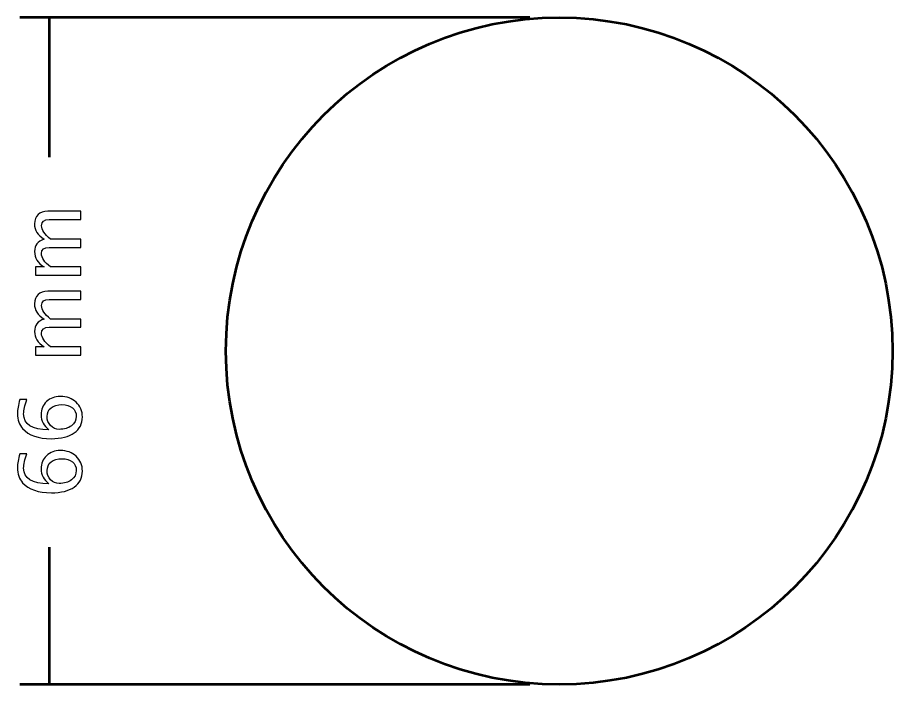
# Model space of a CAD drawing. Header units: centimetres. Extents: x -14.4 to 14.4, y -15.9 to 20.1.
# Drawn here: x -12.86 to -4.2, y -15.3 to -8.7 of the extents above; entities that cross this region are included whole.
import ezdxf

# ---------------------------------------------------------------- set-up
doc = ezdxf.new("R2010")
doc.units = ezdxf.units.CM
doc.header["$MEASUREMENT"] = 0
doc.layers.add('Layer 1', color=7, linetype='Continuous')

msp = doc.modelspace()

# ---------------------------------------------------------------- linework, layer by layer
at = {"layer": 'Layer 1', "lineweight": 53}
msp.add_ellipse((-7.5, -12), major_axis=(0, 3.3), ratio=1, dxfattribs=at)
for points in [[(-7.79106, -8.7), (-7.79106, -8.7), (-12.84105, -8.7), (-12.84105, -8.7)], [(-12.54999, -8.7), (-12.54999, -8.7), (-12.54999, -10.08137), (-12.54999, -10.08137)], [(-12.54999, -13.93952), (-12.54999, -13.93952), (-12.54999, -15.3), (-12.54999, -15.3)], [(-7.79106, -15.3), (-7.79106, -15.3), (-12.84105, -15.3), (-12.84105, -15.3)]]:
    msp.add_open_spline(points, degree=3, dxfattribs=at)
at = {"layer": 'Layer 1'}
for points, knots in [([(-12.2363, -11.24943), (-12.2363, -11.24943), (-12.68504, -11.24943), (-12.68504, -11.24943), (-12.68504, -11.24943), (-12.68504, -11.24943), (-12.68504, -11.16815), (-12.68504, -11.16815), (-12.68504, -11.16815), (-12.68504, -11.16815), (-12.60023, -11.16815), (-12.60023, -11.16815), (-12.60023, -11.16815), (-12.66302, -11.1285), (-12.69435, -11.0777), (-12.69435, -11.01547), (-12.69435, -11.01547), (-12.69435, -10.95549), (-12.66302, -10.91471), (-12.60023, -10.89298), (-12.60023, -10.89298), (-12.66359, -10.85446), (-12.6952, -10.80422), (-12.6952, -10.74256), (-12.6952, -10.74256), (-12.6952, -10.70319), (-12.68362, -10.67257), (-12.66034, -10.65069), (-12.66034, -10.65069), (-12.63706, -10.62882), (-12.60446, -10.61781), (-12.56255, -10.61781), (-12.56255, -10.61781), (-12.56255, -10.61781), (-12.2363, -10.61781), (-12.2363, -10.61781), (-12.2363, -10.61781), (-12.2363, -10.61781), (-12.2363, -10.69909), (-12.2363, -10.69909), (-12.2363, -10.69909), (-12.2363, -10.69909), (-12.54914, -10.69909), (-12.54914, -10.69909), (-12.54914, -10.69909), (-12.60023, -10.69909), (-12.62577, -10.71941), (-12.62577, -10.76005), (-12.62577, -10.76005), (-12.62577, -10.80225), (-12.59599, -10.84656), (-12.5363, -10.89298), (-12.5363, -10.89298), (-12.5363, -10.89298), (-12.2363, -10.89298), (-12.2363, -10.89298), (-12.2363, -10.89298), (-12.2363, -10.89298), (-12.2363, -10.97426), (-12.2363, -10.97426), (-12.2363, -10.97426), (-12.2363, -10.97426), (-12.54943, -10.97426), (-12.54943, -10.97426), (-12.54943, -10.97426), (-12.60093, -10.97426), (-12.62661, -10.99486), (-12.62661, -11.03621), (-12.62661, -11.03621), (-12.62661, -11.07727), (-12.5967, -11.1213), (-12.53673, -11.16815), (-12.53673, -11.16815), (-12.53673, -11.16815), (-12.2363, -11.16815), (-12.2363, -11.16815), (-12.2363, -11.16815), (-12.2363, -11.16815), (-12.2363, -11.24943), (-12.2363, -11.24943)], [0, 0, 0, 0, 0.047619, 0.047619, 0.047619, 0.047619, 0.0952381, 0.0952381, 0.0952381, 0.0952381, 0.1428571, 0.1428571, 0.1428571, 0.1428571, 0.1904762, 0.1904762, 0.1904762, 0.1904762, 0.2380952, 0.2380952, 0.2380952, 0.2380952, 0.2857143, 0.2857143, 0.2857143, 0.2857143, 0.3333333, 0.3333333, 0.3333333, 0.3333333, 0.3809524, 0.3809524, 0.3809524, 0.3809524, 0.4285714, 0.4285714, 0.4285714, 0.4285714, 0.4761905, 0.4761905, 0.4761905, 0.4761905, 0.5238095, 0.5238095, 0.5238095, 0.5238095, 0.5714286, 0.5714286, 0.5714286, 0.5714286, 0.6190476, 0.6190476, 0.6190476, 0.6190476, 0.6666667, 0.6666667, 0.6666667, 0.6666667, 0.7142857, 0.7142857, 0.7142857, 0.7142857, 0.7619048, 0.7619048, 0.7619048, 0.7619048, 0.8095238, 0.8095238, 0.8095238, 0.8095238, 0.8571429, 0.8571429, 0.8571429, 0.8571429, 0.9047619, 0.9047619, 0.9047619, 0.9047619, 1, 1, 1, 1]), ([(-12.2363, -12.03994), (-12.2363, -12.03994), (-12.68504, -12.03994), (-12.68504, -12.03994), (-12.68504, -12.03994), (-12.68504, -12.03994), (-12.68504, -11.95866), (-12.68504, -11.95866), (-12.68504, -11.95866), (-12.68504, -11.95866), (-12.60023, -11.95866), (-12.60023, -11.95866), (-12.60023, -11.95866), (-12.66302, -11.91901), (-12.69435, -11.86821), (-12.69435, -11.80598), (-12.69435, -11.80598), (-12.69435, -11.746), (-12.66302, -11.70522), (-12.60023, -11.68349), (-12.60023, -11.68349), (-12.66359, -11.64497), (-12.6952, -11.59473), (-12.6952, -11.53307), (-12.6952, -11.53307), (-12.6952, -11.4937), (-12.68362, -11.46308), (-12.66034, -11.4412), (-12.66034, -11.4412), (-12.63706, -11.41933), (-12.60446, -11.40832), (-12.56255, -11.40832), (-12.56255, -11.40832), (-12.56255, -11.40832), (-12.2363, -11.40832), (-12.2363, -11.40832), (-12.2363, -11.40832), (-12.2363, -11.40832), (-12.2363, -11.4896), (-12.2363, -11.4896), (-12.2363, -11.4896), (-12.2363, -11.4896), (-12.54914, -11.4896), (-12.54914, -11.4896), (-12.54914, -11.4896), (-12.60023, -11.4896), (-12.62577, -11.50992), (-12.62577, -11.55056), (-12.62577, -11.55056), (-12.62577, -11.59276), (-12.59599, -11.63707), (-12.5363, -11.68349), (-12.5363, -11.68349), (-12.5363, -11.68349), (-12.2363, -11.68349), (-12.2363, -11.68349), (-12.2363, -11.68349), (-12.2363, -11.68349), (-12.2363, -11.76477), (-12.2363, -11.76477), (-12.2363, -11.76477), (-12.2363, -11.76477), (-12.54943, -11.76477), (-12.54943, -11.76477), (-12.54943, -11.76477), (-12.60093, -11.76477), (-12.62661, -11.78537), (-12.62661, -11.82672), (-12.62661, -11.82672), (-12.62661, -11.86778), (-12.5967, -11.91181), (-12.53673, -11.95866), (-12.53673, -11.95866), (-12.53673, -11.95866), (-12.2363, -11.95866), (-12.2363, -11.95866), (-12.2363, -11.95866), (-12.2363, -11.95866), (-12.2363, -12.03994), (-12.2363, -12.03994)], [0, 0, 0, 0, 0.047619, 0.047619, 0.047619, 0.047619, 0.0952381, 0.0952381, 0.0952381, 0.0952381, 0.1428571, 0.1428571, 0.1428571, 0.1428571, 0.1904762, 0.1904762, 0.1904762, 0.1904762, 0.2380952, 0.2380952, 0.2380952, 0.2380952, 0.2857143, 0.2857143, 0.2857143, 0.2857143, 0.3333333, 0.3333333, 0.3333333, 0.3333333, 0.3809524, 0.3809524, 0.3809524, 0.3809524, 0.4285714, 0.4285714, 0.4285714, 0.4285714, 0.4761905, 0.4761905, 0.4761905, 0.4761905, 0.5238095, 0.5238095, 0.5238095, 0.5238095, 0.5714286, 0.5714286, 0.5714286, 0.5714286, 0.6190476, 0.6190476, 0.6190476, 0.6190476, 0.6666667, 0.6666667, 0.6666667, 0.6666667, 0.7142857, 0.7142857, 0.7142857, 0.7142857, 0.7619048, 0.7619048, 0.7619048, 0.7619048, 0.8095238, 0.8095238, 0.8095238, 0.8095238, 0.8571429, 0.8571429, 0.8571429, 0.8571429, 0.9047619, 0.9047619, 0.9047619, 0.9047619, 1, 1, 1, 1]), ([(-12.55352, -12.7788), (-12.6039, -12.73986), (-12.62915, -12.69089), (-12.62915, -12.63191), (-12.62915, -12.63191), (-12.62915, -12.57842), (-12.61137, -12.53468), (-12.57596, -12.50053), (-12.57596, -12.50053), (-12.54054, -12.46652), (-12.49524, -12.44945), (-12.43978, -12.44945), (-12.43978, -12.44945), (-12.37614, -12.44945), (-12.32379, -12.4685), (-12.28273, -12.50674), (-12.28273, -12.50674), (-12.24166, -12.54498), (-12.22106, -12.59352), (-12.22106, -12.65265), (-12.22106, -12.65265), (-12.22106, -12.71982), (-12.24829, -12.77259), (-12.30262, -12.81055), (-12.30262, -12.81055), (-12.35709, -12.84865), (-12.4323, -12.8677), (-12.52854, -12.8677), (-12.52854, -12.8677), (-12.65808, -12.8677), (-12.75305, -12.8344), (-12.81373, -12.76794), (-12.81373, -12.76794), (-12.84703, -12.73181), (-12.86368, -12.68186), (-12.86368, -12.61822), (-12.86368, -12.61822), (-12.86368, -12.58125), (-12.85606, -12.53539), (-12.84082, -12.48077), (-12.84082, -12.48077), (-12.84082, -12.48077), (-12.7697, -12.48077), (-12.7697, -12.48077), (-12.7697, -12.48077), (-12.79172, -12.53849), (-12.80272, -12.5859), (-12.80272, -12.62316), (-12.80272, -12.62316), (-12.80272, -12.72687), (-12.71961, -12.7788), (-12.55352, -12.7788)], [0, 0, 0, 0, 0.0714286, 0.0714286, 0.0714286, 0.0714286, 0.1428571, 0.1428571, 0.1428571, 0.1428571, 0.2142857, 0.2142857, 0.2142857, 0.2142857, 0.2857143, 0.2857143, 0.2857143, 0.2857143, 0.3571429, 0.3571429, 0.3571429, 0.3571429, 0.4285714, 0.4285714, 0.4285714, 0.4285714, 0.5, 0.5, 0.5, 0.5, 0.5714286, 0.5714286, 0.5714286, 0.5714286, 0.6428571, 0.6428571, 0.6428571, 0.6428571, 0.7142857, 0.7142857, 0.7142857, 0.7142857, 0.7857143, 0.7857143, 0.7857143, 0.7857143, 0.8571429, 0.8571429, 0.8571429, 0.8571429, 1, 1, 1, 1]), ([(-12.4237, -12.53073), (-12.46899, -12.53073), (-12.50484, -12.54117), (-12.53122, -12.5622), (-12.53122, -12.5622), (-12.55761, -12.58322), (-12.57073, -12.61201), (-12.57073, -12.64856), (-12.57073, -12.64856), (-12.57073, -12.68341), (-12.55916, -12.71319), (-12.53588, -12.73802), (-12.53588, -12.73802), (-12.51274, -12.763), (-12.4848, -12.77542), (-12.4522, -12.77542), (-12.4522, -12.77542), (-12.40084, -12.77542), (-12.35963, -12.76356), (-12.32859, -12.74), (-12.32859, -12.74), (-12.29754, -12.71629), (-12.28202, -12.68496), (-12.28202, -12.64602), (-12.28202, -12.64602), (-12.28202, -12.6106), (-12.29472, -12.58252), (-12.32012, -12.56177), (-12.32012, -12.56177), (-12.34552, -12.54103), (-12.38009, -12.53073), (-12.4237, -12.53073)], [0, 0, 0, 0, 0.1111111, 0.1111111, 0.1111111, 0.1111111, 0.2222222, 0.2222222, 0.2222222, 0.2222222, 0.3333333, 0.3333333, 0.3333333, 0.3333333, 0.4444444, 0.4444444, 0.4444444, 0.4444444, 0.5555556, 0.5555556, 0.5555556, 0.5555556, 0.6666667, 0.6666667, 0.6666667, 0.6666667, 0.7777778, 0.7777778, 0.7777778, 0.7777778, 1, 1, 1, 1]), ([(-12.55352, -13.31418), (-12.6039, -13.27524), (-12.62915, -13.22627), (-12.62915, -13.16729), (-12.62915, -13.16729), (-12.62915, -13.1138), (-12.61137, -13.07006), (-12.57596, -13.03591), (-12.57596, -13.03591), (-12.54054, -13.0019), (-12.49524, -12.98483), (-12.43978, -12.98483), (-12.43978, -12.98483), (-12.37614, -12.98483), (-12.32379, -13.00388), (-12.28273, -13.04212), (-12.28273, -13.04212), (-12.24166, -13.08036), (-12.22106, -13.1289), (-12.22106, -13.18803), (-12.22106, -13.18803), (-12.22106, -13.2552), (-12.24829, -13.30797), (-12.30262, -13.34593), (-12.30262, -13.34593), (-12.35709, -13.38403), (-12.4323, -13.40308), (-12.52854, -13.40308), (-12.52854, -13.40308), (-12.65808, -13.40308), (-12.75305, -13.36978), (-12.81373, -13.30332), (-12.81373, -13.30332), (-12.84703, -13.26719), (-12.86368, -13.21724), (-12.86368, -13.1536), (-12.86368, -13.1536), (-12.86368, -13.11663), (-12.85606, -13.07077), (-12.84082, -13.01615), (-12.84082, -13.01615), (-12.84082, -13.01615), (-12.7697, -13.01615), (-12.7697, -13.01615), (-12.7697, -13.01615), (-12.79172, -13.07387), (-12.80272, -13.12128), (-12.80272, -13.15854), (-12.80272, -13.15854), (-12.80272, -13.26225), (-12.71961, -13.31418), (-12.55352, -13.31418)], [0, 0, 0, 0, 0.0714286, 0.0714286, 0.0714286, 0.0714286, 0.1428571, 0.1428571, 0.1428571, 0.1428571, 0.2142857, 0.2142857, 0.2142857, 0.2142857, 0.2857143, 0.2857143, 0.2857143, 0.2857143, 0.3571429, 0.3571429, 0.3571429, 0.3571429, 0.4285714, 0.4285714, 0.4285714, 0.4285714, 0.5, 0.5, 0.5, 0.5, 0.5714286, 0.5714286, 0.5714286, 0.5714286, 0.6428571, 0.6428571, 0.6428571, 0.6428571, 0.7142857, 0.7142857, 0.7142857, 0.7142857, 0.7857143, 0.7857143, 0.7857143, 0.7857143, 0.8571429, 0.8571429, 0.8571429, 0.8571429, 1, 1, 1, 1]), ([(-12.4237, -13.06611), (-12.46899, -13.06611), (-12.50484, -13.07655), (-12.53122, -13.09758), (-12.53122, -13.09758), (-12.55761, -13.1186), (-12.57073, -13.14739), (-12.57073, -13.18394), (-12.57073, -13.18394), (-12.57073, -13.21879), (-12.55916, -13.24857), (-12.53588, -13.2734), (-12.53588, -13.2734), (-12.51274, -13.29838), (-12.4848, -13.3108), (-12.4522, -13.3108), (-12.4522, -13.3108), (-12.40084, -13.3108), (-12.35963, -13.29894), (-12.32859, -13.27538), (-12.32859, -13.27538), (-12.29754, -13.25167), (-12.28202, -13.22034), (-12.28202, -13.1814), (-12.28202, -13.1814), (-12.28202, -13.14598), (-12.29472, -13.1179), (-12.32012, -13.09715), (-12.32012, -13.09715), (-12.34552, -13.07641), (-12.38009, -13.06611), (-12.4237, -13.06611)], [0, 0, 0, 0, 0.1111111, 0.1111111, 0.1111111, 0.1111111, 0.2222222, 0.2222222, 0.2222222, 0.2222222, 0.3333333, 0.3333333, 0.3333333, 0.3333333, 0.4444444, 0.4444444, 0.4444444, 0.4444444, 0.5555556, 0.5555556, 0.5555556, 0.5555556, 0.6666667, 0.6666667, 0.6666667, 0.6666667, 0.7777778, 0.7777778, 0.7777778, 0.7777778, 1, 1, 1, 1])]:
    msp.add_open_spline(points, degree=3, knots=knots, dxfattribs=at)

doc.saveas('drawing.dxf')
